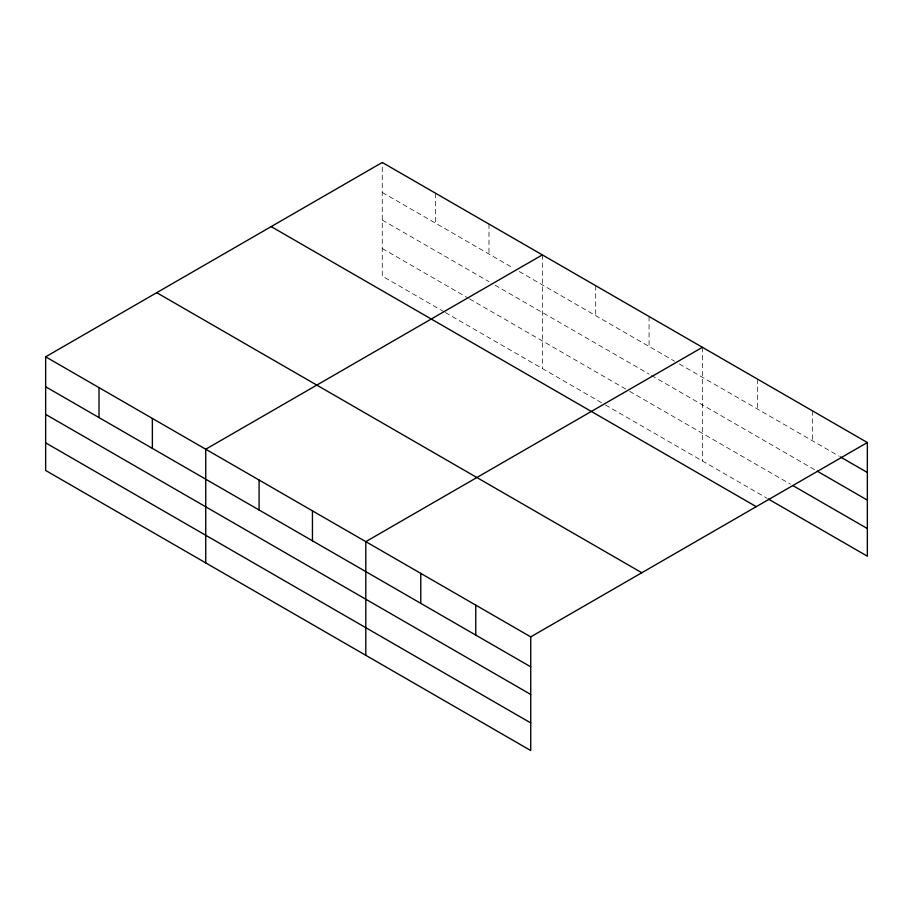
<?xml version="1.0" encoding="UTF-8"?>
<svg xmlns="http://www.w3.org/2000/svg" width="913" height="913" viewBox="0 0 913 913"><rect width="100%" height="100%" fill="white"/><g stroke="black" fill="none" stroke-linecap="round" stroke-linejoin="round"><path stroke-width="0.68" stroke-dasharray="4.57 3.42" d="M444.106 311.835L382.262 276.125L382.262 162.468M382.262 192.426L513.232 268.045M519.303 271.549L674.524 361.171M679.375 363.967L839.252 456.272M382.262 220.044L488.98 281.661M495.04 285.164L649.063 374.079M651.483 375.483L816.039 470.492M382.262 248.507L468.369 298.22M469.579 298.916L628.441 390.638M629.662 391.335L790.384 484.13M445.327 312.531L604.189 404.254M605.399 404.95L767.171 498.35M812.376 410.793L812.376 440.751M757.402 379.055L757.402 409.013M702.417 347.317L702.417 460.962M649.063 316.503L649.063 346.461M595.698 285.701L595.698 315.658M542.345 254.887L542.345 368.544M488.98 224.084L488.98 254.042M435.627 193.282L435.627 223.24"/><path stroke-width="1.37" d="M768.392 499.057L867.35 556.188L867.35 442.531L382.262 162.468L45.65 356.812L45.65 470.469L530.738 750.532L530.738 636.875L45.65 356.812M542.345 254.887L205.733 449.23L205.733 562.887M702.417 347.317L365.805 541.649L365.805 655.306M530.738 636.875L867.35 442.531M840.474 456.979L867.35 472.489M817.261 471.188L867.35 500.107M792.826 485.545L867.35 528.57M271.184 226.607L756.272 506.669M156.728 292.685L641.816 572.748M45.65 386.77L530.738 666.832M45.65 414.388L530.738 694.451M45.65 442.851L530.738 722.913M475.764 605.136L475.764 635.094M420.779 573.398L420.779 603.356M312.451 510.846L312.451 540.804M259.087 480.044L259.087 510.002M152.368 418.428L152.368 448.386M99.015 387.614L99.015 417.583"/></g></svg>
